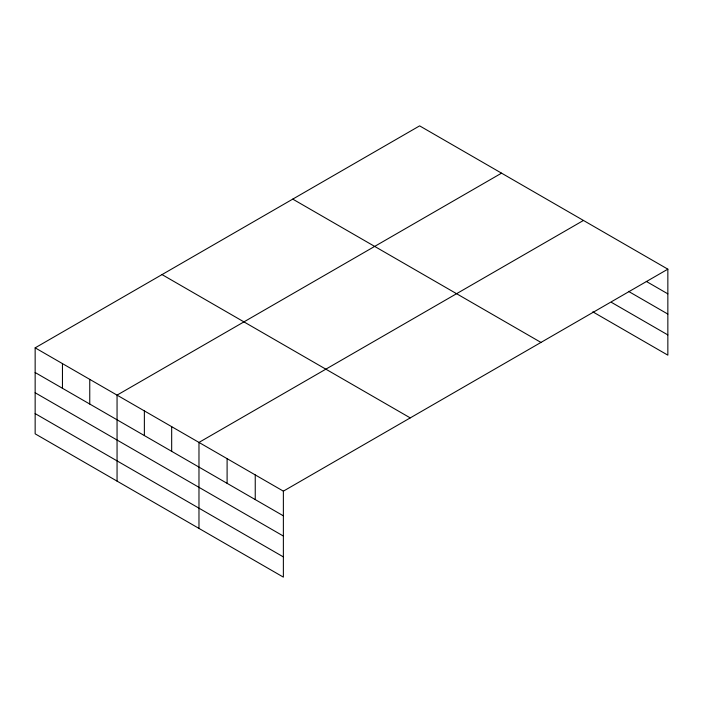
<?xml version="1.0" encoding="UTF-8"?>
<svg xmlns="http://www.w3.org/2000/svg" width="703" height="703" viewBox="0 0 703 703"><rect width="100%" height="100%" fill="white"/><g stroke="black" fill="none" stroke-linecap="round" stroke-linejoin="round"><path stroke-width="1.05" d="M667.85 269.17L419.629 125.863L35.15 347.844L35.15 433.83L283.371 577.137L283.371 491.151L667.85 269.17L667.85 355.156L592.831 311.851M501.547 173.158L117.058 395.13L117.058 481.116M583.455 220.452L198.975 442.424L198.975 528.41M646.285 281.402L667.85 293.854M628.464 291.341L667.85 314.083M611.584 302.439L667.85 334.927M292.756 199.116L540.967 342.423M162.033 274.592L410.244 417.898M35.15 347.844L283.371 491.151M35.15 372.52L283.371 515.826M35.15 392.749L283.371 536.055M35.15 413.592L283.371 556.908M255.242 474.912L255.242 499.587M227.104 458.664L227.104 483.348M171.673 426.659L171.673 451.335M144.37 410.895L144.37 435.579M89.756 379.374L89.756 404.049M62.453 363.609L62.453 388.284"/></g></svg>
